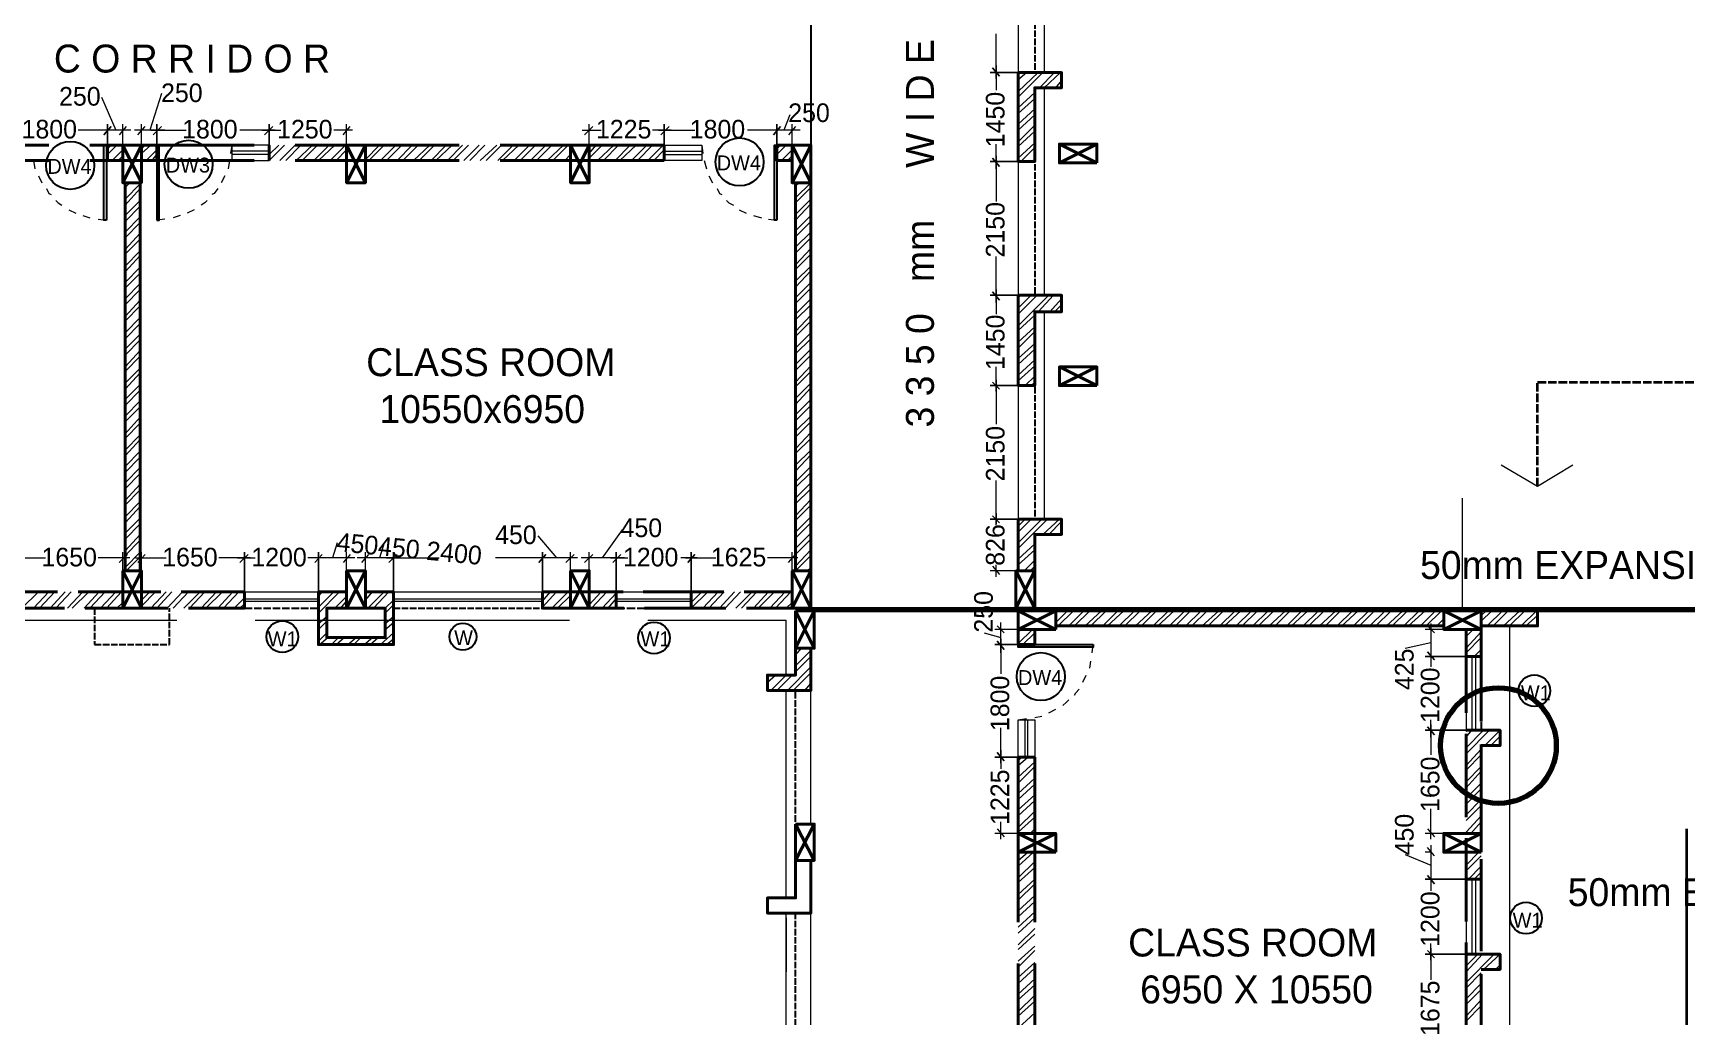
# Model space of a CAD drawing. Header units: millimetres. Extents: x 23593 to 241524, y 4405 to 182732.
# Drawn here: x 107264 to 133897, y 134002 to 149843 of the extents above; entities that cross this region are included whole.
import ezdxf

# ---------------------------------------------------------------- set-up
doc = ezdxf.new("R2010")
doc.units = ezdxf.units.MM
doc.linetypes.add('PDF_IMPORT', pattern=[1, 0.8, -0.2])
for name, color, linetype in [('PDF_0', 7, 'Continuous'), ('PDF_AR_DIMENSION', 7, 'Continuous'), ('PDF_dimensions', 1, 'Continuous'), ('PDF_DOOR WIN TEXT', 5, 'Continuous'), ('PDF_ST COLUMN', 1, 'Continuous'), ('PDF_Text', 7, 'Continuous'), ('PDF_wall', 7, 'Continuous')]:
    doc.layers.add(name, color=color, linetype=linetype)
for name, color, linetype, true_color in [('PDF_AR_DOOR', 7, 'Continuous', 0x723939), ('PDF_AR_HATCH', 7, 'Continuous', 0x767676), ('PDF_AR_WINDOW', 7, 'Continuous', 0x00a5dd), ('PDF_exp gap', 7, 'Continuous', 0xdd006e)]:
    doc.layers.add(name, color=color, linetype=linetype, true_color=true_color)
doc.styles.add('PDF Century Gothic', font='GOTHIC.TTF')

msp = doc.modelspace()

# ---------------------------------------------------------------- linework, layer by layer
at = {"layer": 'PDF_0', "color": 1, "linetype": 'PDF_IMPORT', "lineweight": 25, "ltscale": 132.136405}
for points in [[(123394, 151340), (123394, 149207)], [(123394, 147735), (123394, 145621)], [(123394, 144148), (123394, 142015)], [(113069, 140581), (115466, 140581)], [(119543, 137145), (119543, 139259)], [(119543, 133332), (119543, 135673)]]:
    msp.add_lwpolyline(points, dxfattribs=at)
at = {"layer": 'PDF_0', "lineweight": 13}
for points in [[(122715, 149283), (122828, 149151)], [(108519, 148339), (108406, 148207)], [(109199, 148207), (109331, 148339)], [(110992, 148207), (111124, 148339)], [(117372, 148207), (117505, 148339)], [(119298, 148339), (119185, 148207)], [(122715, 147829), (122828, 147697)], [(122715, 145677), (122828, 145545)], [(122715, 144224), (122828, 144111)], [(122715, 142072), (122828, 141959)], [(110596, 141317), (110728, 141449)], [(111917, 141449), (111804, 141317)], [(112993, 141317), (113125, 141449)], [(115523, 141449), (115409, 141317)], [(116599, 141317), (116731, 141449)], [(117807, 141317), (117920, 141449)], [(122790, 140052), (122903, 139920)], [(129718, 139882), (129831, 139750)], [(129718, 138674), (129831, 138542)], [(122790, 138259), (122903, 138127)], [(129718, 136277), (129831, 136145)], [(129718, 135069), (129831, 134955)]]:
    msp.add_lwpolyline(points, close=True, dxfattribs=at)
for points in [[(108765, 148339), (108651, 148207)], [(108953, 148207), (109067, 148339)], [(112257, 148207), (112370, 148339)], [(116278, 148339), (116145, 148207)], [(119543, 148339), (119430, 148207)], [(108651, 141317), (108784, 141449)], [(109067, 141449), (108953, 141317)], [(112370, 141449), (112257, 141317)], [(112559, 141317), (112672, 141449)], [(115976, 141449), (115843, 141317)], [(116145, 141317), (116278, 141449)], [(119430, 141317), (119543, 141449)], [(122715, 141260), (122828, 141128)], [(122790, 140298), (122903, 140184)], [(129831, 140184), (129718, 140298)], [(122790, 137032), (122903, 136900)], [(129718, 137032), (129831, 136900)], [(129831, 136598), (129718, 136730)]]:
    msp.add_lwpolyline(points, dxfattribs=at)
at = {"layer": 'PDF_0', "color": 6, "linetype": 'PDF_IMPORT', "lineweight": 25, "ltscale": 132.136405}
msp.add_lwpolyline([(108255, 140581), (108255, 139996), (109463, 139996), (109463, 140581)], dxfattribs=at)
at = {"layer": 'PDF_0', "color": 1, "linetype": 'PDF_IMPORT', "lineweight": 25, "ltscale": 151.013034}
for points in [[(110671, 140581), (111860, 140581)], [(130586, 139807), (130586, 138618)]]:
    msp.add_lwpolyline(points, dxfattribs=at)
at = {"layer": 'PDF_0', "color": 1, "linetype": 'PDF_IMPORT', "lineweight": 25, "ltscale": 169.889663}
for points in [[(116655, 140581), (117863, 140581)], [(130586, 136220), (130586, 135012)]]:
    msp.add_lwpolyline(points, dxfattribs=at)
at = {"layer": 'PDF_AR_DIMENSION', "lineweight": 13}
for points in [[(122771, 149113), (122771, 149830)], [(122771, 149321), (122771, 148924)], [(108368, 148811), (108595, 148282)], [(109331, 148868), (109142, 148282)], [(108708, 148037), (108708, 148377)], [(109010, 148037), (109010, 148377)], [(112314, 148037), (112314, 148377)], [(116221, 148037), (116221, 148377)], [(119449, 148528), (119355, 148282)], [(119487, 148037), (119487, 148377)], [(108557, 148282), (107991, 148282)], [(108840, 148282), (108708, 148282), (108463, 148282), (108331, 148282)], [(109388, 148282), (109256, 148282), (109010, 148282), (108897, 148282)], [(109161, 148282), (109727, 148282)], [(111162, 148282), (110596, 148282)], [(110954, 148282), (111256, 148282)], [(112408, 148282), (112106, 148282)], [(116108, 148282), (116410, 148282)], [(117542, 148282), (117240, 148282)], [(117335, 148282), (117920, 148282)], [(119336, 148282), (118769, 148282)], [(119619, 148282), (119487, 148282), (119241, 148282), (119109, 148282)], [(122771, 147659), (122771, 148056)], [(122771, 147867), (122771, 147131)], [(122771, 145508), (122771, 146244)], [(122771, 145715), (122771, 145319)], [(122771, 144073), (122771, 144469)], [(122771, 144262), (122771, 143544)], [(122771, 141921), (122771, 142638)], [(122771, 142110), (122771, 141940)], [(115390, 141751), (115692, 141392)], [(116750, 141845), (116429, 141392)], [(108708, 140883), (108708, 141487)], [(109010, 141185), (109010, 141487)], [(112163, 141638), (112087, 141392)], [(112314, 140845), (112314, 141487)], [(112616, 140845), (112616, 141487)], [(112918, 141638), (112842, 141392)], [(115919, 140883), (115919, 141487)], [(116221, 140845), (116221, 141487)], [(119487, 140845), (119487, 141487)], [(106971, 141392), (107462, 141392)], [(108821, 141392), (108312, 141392)], [(108916, 141392), (109407, 141392)], [(110766, 141392), (110256, 141392)], [(110558, 141392), (110841, 141392)], [(111955, 141392), (111691, 141392)], [(112446, 141392), (112314, 141392), (111860, 141392), (111728, 141392)], [(113182, 141392), (113069, 141392), (112616, 141392), (112483, 141392)], [(112955, 141392), (113805, 141392)], [(115560, 141392), (114711, 141392)], [(116032, 141392), (115919, 141392), (115466, 141392), (115334, 141392)], [(116787, 141392), (116655, 141392), (116221, 141392), (116089, 141392)], [(116561, 141392), (116844, 141392)], [(117958, 141392), (117693, 141392)], [(117769, 141392), (118260, 141392)], [(119581, 141392), (119090, 141392)], [(123130, 141185), (122677, 141185)], [(122771, 141090), (122771, 141279)], [(122582, 140184), (122847, 140109)], [(123130, 140241), (122752, 140241)], [(122847, 139863), (122847, 139996), (122847, 140241), (122847, 140354)], [(130341, 140241), (129680, 140241)], [(129774, 140335), (129774, 139712)], [(122847, 140090), (122847, 139524)], [(129359, 139939), (129774, 140033)], [(129774, 139920), (129774, 139637)], [(129774, 138504), (129774, 138787)], [(122847, 138089), (122847, 138655)], [(129774, 138712), (129774, 138221)], [(122847, 138297), (122847, 137995)], [(129774, 136862), (129774, 137353)], [(123130, 136956), (122752, 136956)], [(122847, 136862), (122847, 137145)], [(130341, 136956), (129680, 136956)], [(129774, 136654), (129680, 136654)], [(129774, 136768), (129774, 136107)], [(129359, 136617), (129774, 136447)], [(129774, 136315), (129774, 136031)], [(129774, 134918), (129774, 135182)], [(129774, 135107), (129774, 134597)]]:
    msp.add_lwpolyline(points, dxfattribs=at)
for points in [[(122677, 149207), (123130, 149207)], [(108463, 148377), (108463, 148037)], [(109256, 148377), (109256, 148037)], [(111068, 148377), (111068, 148037)], [(117429, 148377), (117429, 148037)], [(119241, 148377), (119241, 148037)], [(122677, 147773), (123130, 147773)], [(122677, 145621), (123130, 145621)], [(122677, 144167), (123130, 144167)], [(122677, 142015), (123130, 142015)], [(110671, 141487), (110671, 140845)], [(111860, 141487), (111860, 140845)], [(113069, 141487), (113069, 140845)], [(115466, 141487), (115466, 140845)], [(116655, 141487), (116655, 140845)], [(117863, 141487), (117863, 140845)], [(122752, 139996), (123130, 139996)], [(129680, 139807), (130341, 139807)], [(129680, 138618), (130435, 138618)], [(122752, 138183), (123130, 138183)], [(129680, 136220), (130341, 136220)], [(129680, 135012), (130341, 135012)]]:
    msp.add_lwpolyline(points, close=True, dxfattribs=at)
at = {"layer": 'PDF_AR_DIMENSION', "color": 2, "lineweight": 13}
for points in [[(132058, 142884), (131492, 142544), (130907, 142884)], [(130284, 140543), (130284, 142355)]]:
    msp.add_lwpolyline(points, dxfattribs=at)
at = {"layer": 'PDF_AR_DOOR', "lineweight": 25}
for points in [[(108444, 146829), (108406, 146829), (108406, 148037), (108444, 148037)], [(109256, 146829), (109293, 146829), (109293, 148037), (109256, 148037)], [(119241, 146829), (119203, 146829), (119203, 148037), (119241, 148037)], [(124338, 139996), (124338, 139958), (123130, 139958), (123130, 139996)]]:
    msp.add_lwpolyline(points, close=True, dxfattribs=at)
at = {"layer": 'PDF_AR_DOOR', "lineweight": 20}
for points in [[(110464, 148037), (110445, 147905)], [(118033, 148037), (118052, 147905)], [(107273, 147792), (107292, 147659)], [(110426, 147792), (110407, 147659)], [(118071, 147792), (118109, 147659)], [(107349, 147546), (107406, 147433)], [(107481, 147339), (107519, 147263), (107557, 147244)], [(110237, 147339), (110180, 147263), (110143, 147244)], [(110350, 147546), (110294, 147433)], [(118146, 147546), (118203, 147433)], [(118279, 147339), (118316, 147263), (118354, 147244)], [(107632, 147150), (107670, 147112), (107727, 147074)], [(110067, 147150), (110029, 147112), (109973, 147074)], [(118430, 147150), (118467, 147112), (118543, 147074)], [(107840, 146999), (107953, 146942)], [(108066, 146904), (108180, 146867)], [(108312, 146848), (108444, 146829)], [(109388, 146848), (109256, 146829)], [(109633, 146904), (109520, 146867)], [(109860, 146999), (109746, 146942)], [(118637, 146999), (118750, 146942)], [(118864, 146904), (118996, 146867)], [(119109, 146848), (119241, 146829)], [(124319, 139863), (124338, 139996)], [(124281, 139618), (124300, 139731)], [(124168, 139392), (124225, 139505)], [(123847, 139014), (123904, 139071), (123942, 139108)], [(124036, 139184), (124055, 139222), (124111, 139278)], [(123130, 138787), (123262, 138806)], [(123394, 138825), (123507, 138844)], [(123621, 138901), (123734, 138957)]]:
    msp.add_lwpolyline(points, dxfattribs=at)
at = {"layer": 'PDF_AR_HATCH', "lineweight": 5}
for points in [[(123130, 149188), (123168, 149207)], [(123130, 148905), (123451, 149207)], [(123130, 149094), (123262, 149207)], [(123130, 148811), (123526, 149207)], [(123470, 148962), (123715, 149207)], [(123545, 148962), (123809, 149207)], [(123130, 148641), (123394, 148886)], [(123734, 148962), (123828, 149075)], [(123828, 148962), (123828, 148981)], [(123130, 148547), (123394, 148792)], [(123130, 148377), (123394, 148622)], [(123130, 148282), (123394, 148528)], [(123130, 148094), (123394, 148358)], [(123130, 148018), (123394, 148264)], [(108463, 147980), (108519, 148037)], [(108463, 147886), (108614, 148037)], [(108538, 147792), (108708, 147961)], [(108633, 147792), (108708, 147867)], [(109010, 147980), (109067, 148037)], [(109010, 147905), (109161, 148037)], [(109086, 147792), (109256, 147961)], [(109180, 147792), (109256, 147886)], [(111068, 147886), (111219, 148037)], [(111068, 147792), (111313, 148037)], [(111238, 147792), (111483, 148037)], [(111332, 147792), (111577, 148037)], [(111502, 147792), (111766, 148037)], [(111596, 147792), (111842, 148037)], [(111785, 147792), (112030, 148037)], [(111860, 147792), (112125, 148037)], [(112049, 147792), (112295, 148037)], [(112144, 147792), (112314, 147961)], [(112616, 147810), (112842, 148037)], [(112616, 147999), (112653, 148037)], [(112672, 147792), (112918, 148037)], [(112861, 147792), (113106, 148037)], [(112955, 147792), (113201, 148037)], [(113125, 147792), (113371, 148037)], [(113220, 147792), (113465, 148037)], [(113389, 147792), (113654, 148037)], [(113484, 147792), (113729, 148037)], [(113673, 147792), (113918, 148037)], [(113748, 147792), (114012, 148037)], [(113937, 147792), (114182, 148037)], [(114031, 147792), (114277, 148037)], [(114201, 147792), (114447, 148037)], [(114296, 147792), (114541, 148037)], [(114465, 147792), (114730, 148037)], [(114560, 147792), (114805, 148037)], [(114749, 147792), (114994, 148037)], [(114824, 147792), (115088, 148037)], [(115013, 147792), (115258, 148037)], [(115107, 147792), (115353, 148037)], [(115277, 147792), (115523, 148037)], [(115372, 147792), (115617, 148037)], [(115541, 147792), (115806, 148037)], [(115636, 147792), (115881, 148037)], [(115825, 147792), (115919, 147886)], [(116221, 147905), (116334, 148037)], [(116221, 147829), (116429, 148037)], [(116353, 147792), (116617, 148037)], [(116448, 147792), (116693, 148037)], [(116636, 147792), (116882, 148037)], [(116712, 147792), (116976, 148037)], [(116901, 147792), (117146, 148037)], [(116995, 147792), (117240, 148037)], [(117165, 147792), (117410, 148037)], [(117259, 147792), (117429, 147961)], [(119241, 147980), (119298, 148037)], [(119241, 147886), (119392, 148037)], [(119317, 147792), (119487, 147961)], [(119411, 147792), (119487, 147867)], [(123130, 147829), (123394, 148075)], [(123168, 147773), (123394, 147999)], [(115919, 147792), (115919, 147792)], [(117429, 147792), (117429, 147792)], [(123337, 147773), (123394, 147810)], [(108746, 147357), (108821, 147433)], [(108746, 147169), (108991, 147414)], [(108746, 147074), (108991, 147339)], [(119543, 147188), (119789, 147433)], [(119543, 147376), (119600, 147433)], [(119543, 147112), (119789, 147357)], [(108746, 146904), (108991, 147150)], [(108746, 146810), (108991, 147055)], [(119543, 146923), (119789, 147169)], [(119543, 146829), (119789, 147093)], [(108746, 146640), (108991, 146886)], [(108746, 146546), (108991, 146791)], [(119543, 146659), (119789, 146904)], [(119543, 146565), (119789, 146810)], [(108746, 146357), (108991, 146621)], [(108746, 146281), (108991, 146527)], [(119543, 146395), (119789, 146640)], [(119543, 146300), (119789, 146546)], [(108746, 146093), (108991, 146338)], [(108746, 145998), (108991, 146263)], [(119543, 146112), (119789, 146376)], [(119543, 146036), (119789, 146281)], [(108746, 145828), (108991, 146074)], [(108746, 145734), (108991, 145979)], [(119543, 145847), (119789, 146093)], [(119543, 145753), (119789, 146017)], [(108746, 145564), (108991, 145810)], [(108746, 145470), (108991, 145715)], [(119543, 145583), (119789, 145828)], [(119543, 145489), (119789, 145734)], [(108746, 145281), (108991, 145545)], [(108746, 145206), (108991, 145451)], [(119543, 145319), (119789, 145564)], [(119543, 145224), (119789, 145470)], [(123130, 145413), (123337, 145621)], [(123130, 145130), (123621, 145621)], [(123130, 145583), (123168, 145621)], [(123130, 145319), (123432, 145621)], [(123451, 145357), (123696, 145621)], [(123640, 145357), (123828, 145564)], [(123715, 145357), (123828, 145470)], [(108746, 145017), (108991, 145262)], [(108746, 144922), (108991, 145168)], [(119543, 145036), (119789, 145300)], [(119543, 144960), (119789, 145206)], [(123130, 145054), (123394, 145300)], [(108746, 144752), (108991, 144998)], [(108746, 144658), (108991, 144903)], [(119543, 144771), (119789, 145017)], [(119543, 144677), (119789, 144922)], [(123130, 144866), (123394, 145111)], [(123130, 144771), (123394, 145036)], [(108746, 144469), (108991, 144734)], [(108746, 144394), (108991, 144639)], [(119543, 144507), (119789, 144752)], [(119543, 144413), (119789, 144658)], [(123130, 144601), (123394, 144847)], [(123130, 144507), (123394, 144752)], [(108746, 144205), (108991, 144450)], [(108746, 144111), (108991, 144375)], [(119543, 144224), (119789, 144488)], [(119543, 144148), (119789, 144394)], [(123130, 144337), (123394, 144583)], [(123130, 144243), (123394, 144488)], [(108746, 143941), (108991, 144186)], [(108746, 143846), (108991, 144092)], [(119543, 143960), (119789, 144205)], [(119543, 143865), (119789, 144130)], [(123243, 144167), (123394, 144318)], [(123337, 144167), (123394, 144224)], [(108746, 143676), (108991, 143922)], [(108746, 143582), (108991, 143828)], [(119543, 143695), (119789, 143941)], [(119543, 143601), (119789, 143846)], [(108746, 143393), (108991, 143658)], [(108746, 143318), (108991, 143563)], [(119543, 143431), (119789, 143676)], [(119543, 143337), (119789, 143582)], [(108746, 143129), (108991, 143374)], [(108746, 143035), (108991, 143299)], [(119543, 143148), (119789, 143412)], [(119543, 143072), (119789, 143318)], [(108746, 142865), (108991, 143110)], [(119543, 142884), (119789, 143129)], [(119543, 142789), (119789, 143054)], [(108746, 142770), (108991, 143016)], [(108746, 142601), (108991, 142846)], [(119543, 142619), (119789, 142865)], [(119543, 142525), (119789, 142770)], [(108746, 142506), (108991, 142752)], [(108746, 142317), (108991, 142582)], [(119543, 142355), (119789, 142601)], [(119543, 142261), (119789, 142506)], [(108746, 142242), (108991, 142487)], [(108746, 142053), (108991, 142299)], [(108746, 141959), (108991, 142223)], [(119543, 142072), (119789, 142336)], [(119543, 141996), (119789, 142242)], [(108746, 141789), (108991, 142034)], [(119543, 141808), (119789, 142053)], [(119543, 141713), (119789, 141959)], [(123130, 141902), (123243, 142015)], [(123130, 141638), (123507, 142015)], [(123130, 141808), (123337, 142015)], [(123130, 141543), (123602, 142015)], [(123526, 141770), (123791, 142015)], [(123621, 141770), (123828, 141978)], [(108746, 141694), (108991, 141940)], [(108746, 141506), (108991, 141770)], [(119543, 141543), (119789, 141789)], [(119543, 141449), (119789, 141694)], [(123809, 141770), (123828, 141789)], [(108746, 141430), (108991, 141676)], [(108746, 141241), (108991, 141487)], [(119543, 141260), (119789, 141525)], [(119543, 141185), (119789, 141430)], [(123130, 141374), (123394, 141619)], [(123130, 141279), (123394, 141525)], [(108765, 141185), (108991, 141411)], [(108953, 141185), (108991, 141223)], [(119732, 141185), (119789, 141241)], [(123224, 141185), (123394, 141355)], [(123319, 141185), (123394, 141260)], [(107085, 140581), (107349, 140845)], [(107273, 140581), (107519, 140845)], [(107368, 140581), (107613, 140845)], [(107538, 140581), (107783, 140845)], [(107632, 140581), (107878, 140845)], [(107821, 140581), (108066, 140845)], [(107896, 140581), (108161, 140845)], [(108085, 140581), (108331, 140845)], [(108180, 140581), (108425, 140845)], [(108349, 140581), (108595, 140845)], [(108444, 140581), (108689, 140845)], [(108614, 140581), (108708, 140675)], [(109010, 140713), (109142, 140845)], [(109010, 140618), (109237, 140845)], [(109161, 140581), (109407, 140845)], [(109256, 140581), (109501, 140845)], [(109425, 140581), (109671, 140845)], [(109520, 140581), (109765, 140845)], [(109690, 140581), (109954, 140845)], [(109784, 140581), (110029, 140845)], [(109973, 140581), (110218, 140845)], [(110048, 140581), (110313, 140845)], [(110237, 140581), (110482, 140845)], [(110331, 140581), (110577, 140845)], [(110501, 140581), (110671, 140751)], [(110596, 140581), (110671, 140656)], [(111860, 140600), (112106, 140845)], [(111860, 140769), (111917, 140845)], [(111860, 140505), (112200, 140845)], [(112125, 140581), (112314, 140769)], [(112219, 140581), (112314, 140694)], [(112616, 140807), (112634, 140845)], [(112616, 140713), (112729, 140845)], [(112653, 140581), (112918, 140845)], [(112748, 140581), (112993, 140845)], [(112936, 140581), (113069, 140713)], [(112936, 140505), (113069, 140637)], [(115466, 140694), (115598, 140845)], [(115466, 140600), (115692, 140845)], [(115617, 140581), (115881, 140845)], [(115711, 140581), (115919, 140788)], [(116221, 140637), (116410, 140845)], [(116221, 140826), (116240, 140845)], [(116259, 140581), (116504, 140845)], [(116429, 140581), (116655, 140826)], [(116523, 140581), (116655, 140732)], [(117863, 140675), (118033, 140845)], [(117863, 140581), (118128, 140845)], [(118052, 140581), (118297, 140845)], [(118146, 140581), (118392, 140845)], [(118316, 140581), (118562, 140845)], [(118411, 140581), (118656, 140845)], [(118581, 140581), (118845, 140845)], [(118675, 140581), (118920, 140845)], [(118864, 140581), (119109, 140845)], [(118939, 140581), (119203, 140845)], [(119128, 140581), (119373, 140845)], [(119222, 140581), (119468, 140845)], [(119392, 140581), (119487, 140675)], [(108708, 140581), (108708, 140600)], [(111860, 140335), (111993, 140449)], [(111860, 140241), (111993, 140373)], [(112936, 140335), (113069, 140449)], [(115900, 140581), (115919, 140600)], [(119487, 140581), (119487, 140600)], [(123734, 140354), (123923, 140543)], [(123734, 140524), (123753, 140543)], [(123772, 140298), (124017, 140543)], [(123942, 140298), (124187, 140543)], [(124036, 140298), (124281, 140543)], [(124206, 140298), (124470, 140543)], [(124300, 140298), (124546, 140543)], [(124489, 140298), (124734, 140543)], [(124564, 140298), (124829, 140543)], [(124753, 140298), (124999, 140543)], [(124848, 140298), (125093, 140543)], [(125017, 140298), (125282, 140543)], [(125112, 140298), (125357, 140543)], [(125301, 140298), (125546, 140543)], [(125376, 140298), (125640, 140543)], [(125565, 140298), (125810, 140543)], [(125659, 140298), (125905, 140543)], [(125829, 140298), (126075, 140543)], [(125924, 140298), (126169, 140543)], [(126093, 140298), (126358, 140543)], [(126188, 140298), (126433, 140543)], [(126377, 140298), (126622, 140543)], [(126452, 140298), (126716, 140543)], [(126641, 140298), (126886, 140543)], [(126735, 140298), (126981, 140543)], [(126905, 140298), (127151, 140543)], [(127000, 140298), (127245, 140543)], [(127169, 140298), (127434, 140543)], [(127264, 140298), (127509, 140543)], [(127453, 140298), (127698, 140543)], [(127528, 140298), (127792, 140543)], [(127717, 140298), (127962, 140543)], [(127811, 140298), (128057, 140543)], [(127981, 140298), (128245, 140543)], [(128076, 140298), (128321, 140543)], [(128264, 140298), (128510, 140543)], [(128340, 140298), (128604, 140543)], [(128529, 140298), (128774, 140543)], [(128623, 140298), (128868, 140543)], [(128793, 140298), (129038, 140543)], [(128887, 140298), (129133, 140543)], [(129057, 140298), (129321, 140543)], [(129151, 140298), (129397, 140543)], [(129340, 140298), (129586, 140543)], [(129416, 140298), (129680, 140543)], [(129605, 140298), (129850, 140543)], [(129699, 140298), (129944, 140543)], [(129869, 140298), (129982, 140411)], [(130586, 140467), (130662, 140543)], [(130586, 140373), (130756, 140543)], [(130680, 140298), (130926, 140543)], [(130775, 140298), (131020, 140543)], [(130945, 140298), (131209, 140543)], [(131039, 140298), (131285, 140543)], [(131228, 140298), (131473, 140543)], [(131303, 140298), (131492, 140467)], [(111860, 140052), (111993, 140184)], [(111879, 139996), (112011, 140109)], [(112068, 139996), (112181, 140109)], [(112144, 139996), (112276, 140109)], [(112332, 139996), (112465, 140109)], [(112427, 139996), (112540, 140109)], [(112597, 139996), (112729, 140109)], [(112691, 139996), (112823, 140109)], [(112861, 139996), (113069, 140184)], [(112936, 140241), (113069, 140354)], [(123130, 140014), (123356, 140241)], [(123130, 140203), (123168, 140241)], [(123205, 139996), (123394, 140184)], [(129963, 140298), (129982, 140316)], [(130341, 140222), (130360, 140241)], [(130341, 140128), (130454, 140241)], [(130341, 139939), (130586, 140203)], [(130341, 139863), (130586, 140109)], [(112955, 139996), (113069, 140090)], [(119543, 139920), (119562, 139939)], [(119543, 139826), (119638, 139939)], [(119543, 139656), (119789, 139901)], [(123375, 139996), (123394, 139996)], [(130473, 139807), (130586, 139920)], [(130567, 139807), (130586, 139845)], [(119411, 139259), (119789, 139637)], [(119543, 139561), (119789, 139807)], [(119090, 139467), (119128, 139505)], [(119090, 139392), (119222, 139505)], [(119147, 139259), (119392, 139505)], [(119241, 139259), (119487, 139505)], [(119506, 139259), (119789, 139543)], [(119694, 139259), (119789, 139373)], [(119770, 139259), (119789, 139278)], [(130341, 138599), (130360, 138618)], [(130341, 138334), (130624, 138618)], [(130341, 138504), (130435, 138618)], [(130341, 138240), (130718, 138618)], [(130643, 138372), (130888, 138618)], [(130737, 138372), (130888, 138523)], [(130341, 138051), (130586, 138316)], [(123130, 138127), (123186, 138183)], [(123130, 138051), (123281, 138183)], [(123130, 137862), (123394, 138108)], [(123130, 137768), (123394, 138032)], [(130341, 137976), (130586, 138221)], [(130341, 137787), (130586, 138032)], [(123130, 137598), (123394, 137844)], [(123130, 137504), (123394, 137749)], [(130341, 137693), (130586, 137957)], [(130341, 137523), (130586, 137768)], [(123130, 137334), (123394, 137579)], [(123130, 137240), (123394, 137485)], [(130341, 137428), (130586, 137674)], [(130341, 137258), (130586, 137504)], [(123130, 137051), (123394, 137315)], [(123130, 136975), (123394, 137221)], [(130341, 137164), (130586, 137409)], [(130341, 136975), (130586, 137240)], [(123319, 136956), (123394, 137032)], [(130416, 136956), (130586, 137145)], [(123130, 136522), (123281, 136654)], [(123130, 136428), (123375, 136654)], [(130341, 136447), (130548, 136654)], [(130341, 136617), (130378, 136654)], [(123130, 136239), (123394, 136503)], [(123130, 136164), (123394, 136409)], [(130341, 136352), (130586, 136598)], [(130378, 136220), (130586, 136428)], [(123130, 135975), (123394, 136220)], [(123130, 135880), (123394, 136145)], [(130473, 136220), (130586, 136333)], [(123130, 135711), (123394, 135956)], [(123130, 135616), (123394, 135862)], [(123130, 135446), (123394, 135692)], [(123130, 135352), (123394, 135597)], [(123130, 135163), (123394, 135427)], [(123130, 135088), (123394, 135333)], [(123130, 134899), (123394, 135144)], [(123130, 134804), (123394, 135069)], [(123130, 134635), (123394, 134880)], [(123130, 134540), (123394, 134786)], [(130341, 134823), (130529, 135012)], [(130341, 134559), (130794, 135012)], [(130341, 135012), (130341, 135012)], [(130341, 134729), (130605, 135012)], [(130624, 134767), (130888, 135012)], [(130813, 134767), (130888, 134842)], [(123130, 134370), (123394, 134616)], [(123130, 134276), (123394, 134521)], [(130341, 134465), (130586, 134710)], [(130341, 134295), (130586, 134540)], [(123130, 134087), (123394, 134351)], [(123130, 134012), (123394, 134257)], [(130341, 134200), (130586, 134446)], [(130341, 134012), (130586, 134276)], [(123130, 133823), (123394, 134068)], [(130341, 133936), (130586, 134182)]]:
    msp.add_lwpolyline(points, dxfattribs=at)
at = {"layer": 'PDF_AR_WINDOW', "color": 2, "lineweight": 20}
for points in [[(111068, 148037), (110464, 148037), (110464, 147792), (111068, 147792)], [(117429, 148037), (118033, 148037), (118033, 147792), (117429, 147792)], [(110671, 140845), (111860, 140845)], [(113069, 140845), (115466, 140845)], [(116655, 140845), (117863, 140845)], [(131039, 140298), (131039, 118948)], [(130341, 139807), (130341, 138618)], [(123130, 138183), (123130, 138787), (123394, 138787), (123394, 138183)], [(130341, 136220), (130341, 135012)]]:
    msp.add_lwpolyline(points, dxfattribs=at)
at = {"layer": 'PDF_AR_WINDOW', "lineweight": 20}
for points in [[(111068, 147943), (110464, 147943)], [(111068, 147886), (110464, 147886)], [(117429, 147943), (118033, 147943)], [(117429, 147886), (118033, 147886)], [(110671, 140732), (111860, 140732)], [(110671, 140694), (111860, 140694)], [(113069, 140732), (115466, 140732)], [(113069, 140694), (115466, 140694)], [(116655, 140732), (117863, 140732)], [(116655, 140694), (117863, 140694)], [(130435, 139807), (130435, 138618)], [(130492, 139807), (130492, 138618)], [(123243, 138183), (123243, 138787)], [(123281, 138183), (123281, 138787)], [(130435, 136220), (130435, 135012)], [(130492, 136220), (130492, 135012)]]:
    msp.add_lwpolyline(points, dxfattribs=at)
at = {"layer": 'PDF_AR_WINDOW', "color": 2, "linetype": 'PDF_IMPORT', "lineweight": 20, "ltscale": 6323.670808}
msp.add_lwpolyline([(98194, 140392), (119392, 140392)], dxfattribs=at)
at = {"layer": 'PDF_dimensions', "lineweight": 25}
msp.add_lwpolyline([(119789, 151397), (119789, 148037)], dxfattribs=at)
at = {"layer": 'PDF_DOOR WIN TEXT', "lineweight": 25}
for centre, radius in [((107862, 147712), 387), ((109769, 147731), 387), ((118641, 147769), 387), ((111279, 140124), 255), ((117263, 140105), 255), ((114186, 140124), 217), ((123493, 139482), 387), ((131440, 139255), 255), ((131308, 135593), 255)]:
    msp.add_circle(centre, radius, dxfattribs=at)
at = {"layer": 'PDF_exp gap', "color": 3, "linetype": 'PDF_IMPORT', "lineweight": 35, "ltscale": 169.889663}
msp.add_lwpolyline([(131492, 142544), (131492, 144224), (180288, 144224), (180288, 142544)], dxfattribs=at)
at = {"layer": 'PDF_exp gap', "lineweight": 35}
for points in [[(119789, 140581), (134626, 140581)], [(123130, 140543), (119789, 140543), (134626, 140543)], [(133890, 137032), (133890, 110473)]]:
    msp.add_lwpolyline(points, dxfattribs=at)
at = {"layer": 'PDF_exp gap', "lineweight": 80}
msp.add_circle((130862, 138371), 932, dxfattribs=at)
at = {"layer": 'PDF_ST COLUMN', "color": 6, "lineweight": 40}
for points in [[(108708, 148037), (109010, 148037), (109010, 147433), (108708, 147433)], [(112314, 148037), (112616, 148037), (112616, 147433), (112314, 147433)], [(115919, 148037), (116221, 148037), (116221, 147433), (115919, 147433)], [(119487, 148037), (119789, 148037), (119789, 147433), (119487, 147433)], [(124395, 147754), (124395, 148056), (123791, 148056), (123791, 147754)], [(124395, 144167), (124395, 144469), (123791, 144469), (123791, 144167)], [(108708, 141185), (109010, 141185), (109010, 140581), (108708, 140581)], [(112314, 141185), (112616, 141185), (112616, 140581), (112314, 140581)], [(115919, 141185), (116221, 141185), (116221, 140581), (115919, 140581)], [(119487, 141185), (119789, 141185), (119789, 140581), (119487, 140581)], [(123092, 141185), (123394, 141185), (123394, 140581), (123092, 140581)], [(119543, 140543), (119845, 140543), (119845, 139939), (119543, 139939)], [(123734, 140241), (123734, 140543), (123130, 140543), (123130, 140241)], [(130586, 140241), (130586, 140543), (129982, 140543), (129982, 140241)], [(119543, 137107), (119845, 137107), (119845, 136522), (119543, 136522)], [(123734, 136654), (123734, 136956), (123130, 136956), (123130, 136654)], [(130586, 136654), (130586, 136956), (129982, 136956), (129982, 136654)]]:
    msp.add_lwpolyline(points, close=True, dxfattribs=at)
for points in [[(108708, 147433), (109010, 148037)], [(109010, 147433), (108708, 148037)], [(112314, 147433), (112616, 148037)], [(112616, 147433), (112314, 148037)], [(115919, 147433), (116221, 148037)], [(116221, 147433), (115919, 148037)], [(119487, 147433), (119789, 148037)], [(119789, 147433), (119487, 148037)], [(123791, 147754), (124395, 148056)], [(123791, 148056), (124395, 147754)], [(123791, 144167), (124395, 144469)], [(123791, 144469), (124395, 144167)], [(108708, 140581), (109010, 141185)], [(109010, 140581), (108708, 141185)], [(112314, 140581), (112616, 141185)], [(112616, 140581), (112314, 141185)], [(115919, 140581), (116221, 141185)], [(116221, 140581), (115919, 141185)], [(119487, 140581), (119789, 141185)], [(119789, 140581), (119487, 141185)], [(123092, 140581), (123394, 141185)], [(123394, 140581), (123092, 141185)], [(119543, 139939), (119845, 140543)], [(119845, 139939), (119543, 140543)], [(123130, 140241), (123734, 140543)], [(123130, 140543), (123734, 140241)], [(129982, 140241), (130586, 140543)], [(129982, 140543), (130586, 140241)], [(119543, 136522), (119845, 137107)], [(119845, 136522), (119543, 137107)], [(123130, 136654), (123734, 136956)], [(123130, 136956), (123734, 136654)], [(129982, 136654), (130586, 136956)], [(129982, 136956), (130586, 136654)]]:
    msp.add_lwpolyline(points, dxfattribs=at)
at = {"layer": 'PDF_wall', "color": 2, "lineweight": 20}
for points in [[(123545, 152567), (123545, 149207)], [(123130, 151359), (123130, 149207)], [(123545, 148962), (123545, 145621)], [(123130, 147773), (123130, 145621)], [(123545, 145357), (123545, 142015)], [(123130, 144167), (123130, 142015)], [(119392, 139505), (119392, 140392)], [(119392, 135918), (119392, 139259)], [(119789, 137107), (119789, 139259)], [(119392, 133332), (119392, 135673)], [(119392, 135597), (119392, 134729)], [(119789, 133332), (119789, 135673)]]:
    msp.add_lwpolyline(points, dxfattribs=at)
at = {"layer": 'PDF_wall', "lineweight": 40}
for points in [[(123130, 149207), (123828, 149207), (123828, 148962), (123394, 148962), (123394, 147773), (123130, 147773)], [(123130, 145621), (123828, 145621), (123828, 145357), (123394, 145357), (123394, 144167), (123130, 144167)], [(130586, 140298), (131492, 140298), (131492, 140543), (130586, 140543), (131492, 140543), (131492, 140298)]]:
    msp.add_lwpolyline(points, close=True, dxfattribs=at)
at = {"layer": 'PDF_wall', "linetype": 'PDF_IMPORT', "lineweight": 40, "ltscale": 3303.410123}
for points in [[(117429, 148037), (98213, 148037)], [(117429, 147792), (98213, 147792)]]:
    msp.add_lwpolyline(points, dxfattribs=at)
at = {"layer": 'PDF_wall', "lineweight": 40}
for points in [[(108463, 147792), (108463, 148037)], [(109256, 147792), (109256, 148037)], [(111068, 147792), (111068, 148037)], [(117429, 147792), (117429, 148037)], [(119487, 147792), (119241, 147792), (119241, 148037), (119487, 148037)], [(108746, 141185), (108746, 147433)], [(108991, 141185), (108991, 147433)], [(119543, 141185), (119543, 147433)], [(119789, 141185), (119789, 147433)], [(123130, 141185), (123130, 142015), (123828, 142015), (123828, 141770), (123394, 141770), (123394, 141185)], [(110671, 140581), (110671, 140845)], [(112616, 140845), (113069, 140845), (113069, 139996), (111860, 139996), (111860, 140845), (112314, 140845)], [(115466, 140581), (115466, 140845)], [(116655, 140581), (116655, 140845)], [(117863, 140581), (117863, 140845)], [(112616, 140581), (112936, 140581), (112936, 140109), (111993, 140109), (111993, 140581), (112314, 140581)], [(129982, 140543), (123734, 140543)], [(123394, 140241), (123394, 139996), (123130, 139996), (123130, 140241)], [(129982, 140298), (123734, 140298)], [(119789, 139939), (119789, 139259), (119090, 139259), (119090, 139505), (119543, 139505), (119543, 139939)], [(130341, 139807), (130586, 139807)], [(130586, 138372), (130888, 138372), (130888, 138618), (130341, 138618)], [(123130, 138183), (123394, 138183)], [(119789, 136522), (119789, 135673), (119090, 135673), (119090, 135918), (119543, 135918), (119543, 136522)], [(130586, 136220), (130341, 136220)], [(130586, 134767), (130888, 134767), (130888, 135012), (130341, 135012)]]:
    msp.add_lwpolyline(points, dxfattribs=at)
at = {"layer": 'PDF_wall', "linetype": 'PDF_IMPORT', "lineweight": 40, "ltscale": 1661.143376}
for points in [[(104668, 140845), (110671, 140845)], [(104782, 140581), (110671, 140581)]]:
    msp.add_lwpolyline(points, dxfattribs=at)
at = {"layer": 'PDF_wall', "linetype": 'PDF_IMPORT', "lineweight": 40, "ltscale": 1623.390118}
msp.add_lwpolyline([(115466, 140845), (119487, 140845)], dxfattribs=at)
at = {"layer": 'PDF_wall', "linetype": 'PDF_IMPORT', "lineweight": 40, "ltscale": 1642.266747}
msp.add_lwpolyline([(115466, 140581), (119506, 140581)], dxfattribs=at)
at = {"layer": 'PDF_wall', "linetype": 'PDF_IMPORT', "lineweight": 40, "ltscale": 1680.020006}
msp.add_lwpolyline([(130341, 140241), (130341, 118986)], dxfattribs=at)
at = {"layer": 'PDF_wall', "linetype": 'PDF_IMPORT', "lineweight": 40, "ltscale": 1849.909669}
msp.add_lwpolyline([(130586, 140241), (130586, 132917)], dxfattribs=at)
at = {"layer": 'PDF_wall', "linetype": 'PDF_IMPORT', "lineweight": 40, "ltscale": 3322.286753}
for points in [[(123130, 138183), (123130, 118986)], [(123394, 138183), (123394, 118986)]]:
    msp.add_lwpolyline(points, dxfattribs=at)

# ---------------------------------------------------------------- texts
at = {"layer": 'PDF_Text', "attachment_point": 4, "style": 'PDF Century Gothic'}
for s, insert, char_height, rotation in [('3 3 5 0   mm     W I D E     C O R R I D O R', (121549, 143493), 450.01, 90), ('1450', (122760, 148005), 300, 90), ('2150', (122760, 146231), 300, 90), ('1450', (122760, 144418), 300, 90), ('2150', (122760, 142625), 300, 90), ('450450 2400', (112157, 141650), 300, 354.5411), ('826', (122760, 141266), 300, 90), ('250', (122571, 140190), 300, 90), ('425', (129348, 139265), 300, 90), ('1200', (129763, 138736), 300, 90), ('1800', (122835, 138604), 300, 90), ('1225', (122835, 137094), 300, 90), ('1650', (129763, 137302), 300, 90), ('450', (129348, 136603), 300, 90), ('1200', (129763, 135131), 300, 90), ('1675', (129763, 133696), 300, 90)]:
    msp.add_mtext(s, dxfattribs=dict(at, insert=insert, char_height=char_height, rotation=rotation))
for s, insert, char_height in [('3 3 5 0   mm     W I D E     C O R R I D O R', (100510, 149430), 450.01), ('250', (107683, 148823), 300), ('250', (109325, 148880), 300), ('250', (119425, 148559), 300), ('1800', (107079, 148294), 300), ('1800', (109665, 148294), 300), ('1250', (111194, 148294), 300), ('1225', (116329, 148294), 300), ('1800', (117839, 148294), 300), ('CLASS ROOM', (112629, 144541), 450), ('10550x6950', (112840, 143786), 450), ('450', (116725, 141876), 300), ('450', (114705, 141763), 300), ('1650', (107400, 141404), 300), ('1650', (109344, 141404), 300), ('1200', (110779, 141404), 300), ('1200', (116763, 141404), 300), ('1625', (118179, 141404), 300), ('CLASS ROOM', (124899, 135197), 450), ('6950 X 10550', (125092, 134442), 450.01)]:
    msp.add_mtext(s, dxfattribs=dict(at, insert=insert, char_height=char_height))
at = {"layer": 'PDF_Text', "color": 5, "char_height": 240, "attachment_point": 4, "style": 'PDF Century Gothic'}
for s, insert in [('DW4', (107494, 147697)), ('DW3', (109401, 147716)), ('DW4', (118273, 147753)), ('W1', (111043, 140089)), ('W', (114045, 140108)), ('W1', (117046, 140089)), ('DW4', (123125, 139466)), ('W1', (131223, 139221)), ('W1', (131091, 135559))]:
    msp.add_mtext(s, dxfattribs=dict(at, insert=insert))
at = {"layer": 'PDF_Text', "color": 232, "true_color": 0xdd006e, "char_height": 450.01, "attachment_point": 4, "style": 'PDF Century Gothic'}
for insert in [(129600, 141275), (131978, 136008)]:
    msp.add_mtext('50mm EXPANSION JOINT', dxfattribs=dict(at, insert=insert))

doc.saveas('drawing.dxf')
